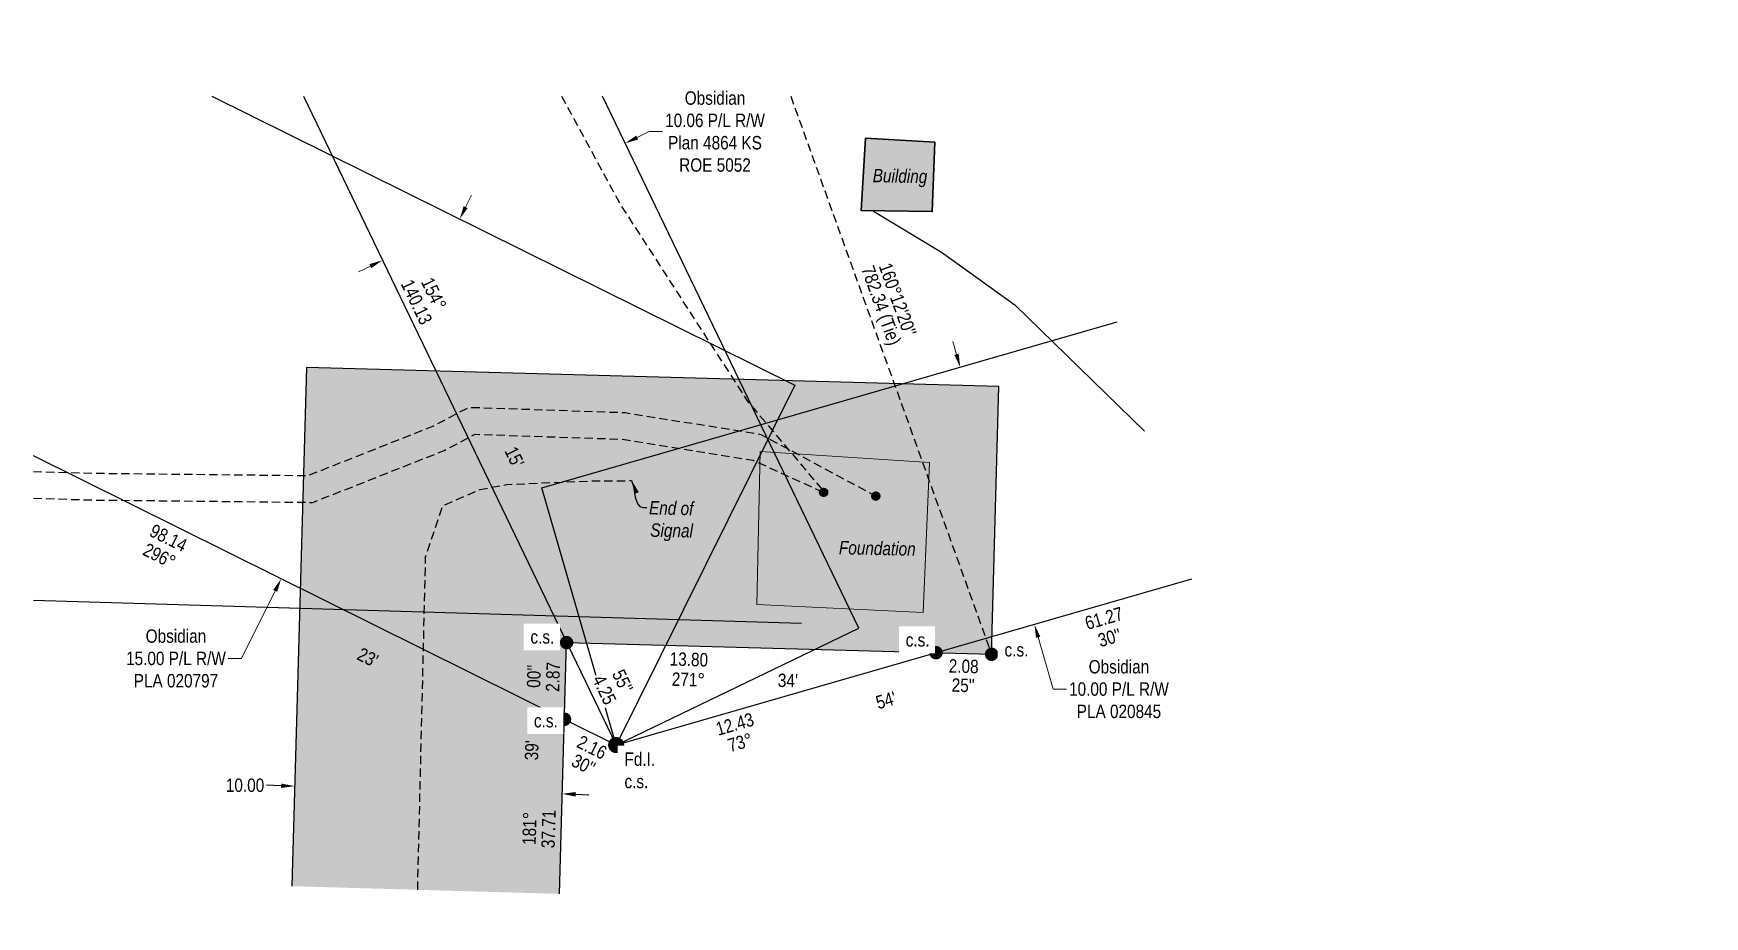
# Model space of a CAD drawing. Extents: x 617208 to 619769, y 5890137 to 5893146.
# Drawn here: x 618448 to 619696, y 5891349 to 5892008 of the extents above; entities that cross this region are included whole.
import ezdxf
from ezdxf.enums import TextEntityAlignment as Align

# ---------------------------------------------------------------- set-up
doc = ezdxf.new("R2010")
doc.units = 0
doc.header["$LTSCALE"] = 5
doc.header["$PDMODE"] = 35
doc.header["$PDSIZE"] = 1
doc.linetypes.add('foc-TIELINE', pattern=[1.875, 1.25, -0.625])
doc.linetypes.add('UG_PIPE', pattern=[1.875, 1.25, -0.625])
doc.layers.get('Defpoints').update_dxf_attribs({"color": 9})
for name, color, linetype in [('AS-CABLE', 224, 'foc-CABLE'), ('AS-PIPE-UG', 44, 'UG_PIPE'), ('AS-SYMBOL', 7, 'Continuous'), ('C-RW', 13, 'Continuous'), ('L-BD', 7, 'Continuous'), ('L-BD1', 253, 'Continuous'), ('L-MON', 1, 'Continuous'), ('L-MON-T', 1, 'Continuous'), ('L-TIE', 7, 'foc-TIELINE'), ('P-PROPOSED', 10, 'Continuous'), ('P-PROPOSED-H', 21, 'Continuous'), ('P-TXT', 4, 'Continuous')]:
    doc.layers.add(name, color=color, linetype=linetype)
for name, color, linetype, lineweight in [('AS-GENERAL', 48, 'Continuous', 18), ('C-RW-T', 13, 'Continuous', 9), ('T-TEXT', 48, 'Continuous', 18)]:
    doc.layers.add(name, color=color, linetype=linetype, lineweight=lineweight)
for name, color, linetype, true_color in [('AS-PIPE-AG', 7, 'Continuous', 0x7d00fa), ('AS-STRUCTURE-H', 7, 'Continuous', 0xa8a8a8), ('AS-STRUCTURE-T', 7, 'Continuous', 0x454545)]:
    doc.layers.add(name, color=color, linetype=linetype, true_color=true_color)
doc.layers.add('AS-STRUCTURE', color=7, linetype='Continuous', lineweight=30, true_color=0x595959)
doc.styles.add('80CG', font='ARIALN.TTF', dxfattribs={"height": 10})
doc.styles.add('80L', font='ARIALN.TTF', dxfattribs={"height": 10})
doc.styles.add('foc-LtypeFont', font='ARIALN.TTF', dxfattribs={"height": 7.35})
doc.linetypes.add('foc-CABLE', pattern='A,2,-1,["C",foc-LtypeFont,S=0.2,R=0,X=-0.625,Y=-0.75],-1.24,8', length=12.24)
doc.dimstyles.new('Compass 5 000', dxfattribs={"dimscale": 5, "dimtxt": 9, "dimasz": 2, "dimexe": 0.2, "dimexo": 0.0625, "dimgap": 0.5, "dimtad": 0, "dimtih": 1, "dimtoh": 1, "dimzin": 0, "dimdsep": 46, "dimtxsty": '80CG', "dimcen": 0.1, "dimse1": 1, "dimse2": 1, "dimclrd": 256, "dimclrt": 256, "dimaunit": 1, "dimadec": 4, "dimazin": 0, "dimtfac": 0.06, "dimtofl": 0, "dimtmove": 0, "dimatfit": 1, "dimfxl": 0.2, "dimtolj": 1, "dimtzin": 0, "dimlwd": -1, "dimarcsym": 0})

# ---------------------------------------------------------------- blocks, each defined once
blk = doc.blocks.new('*D485')
at = {"layer": 'C-RW-T', "transparency": 16777216}
for p, q in [((619575.9, 5891304.7), (619565.9, 5891304.7)), ((619586.3, 5891293.4), (619575.9, 5891304.7)), ((619651.4, 5891222.1), (619658.1, 5891214.7))]:
    blk.add_line(p, q, dxfattribs=at)
for points in [[(619587.5, 5891294.5), (619585.1, 5891292.2), (619593, 5891286)], [(619652.6, 5891223.2), (619650.1, 5891220.9), (619644.6, 5891229.5)]]:
    blk.add_solid(points, dxfattribs=at)
at = {"layer": 'Defpoints', "color": 0, "transparency": 16777216}
for p in [(619644.4, 5891332.8), (619593, 5891286), (619696, 5891276.3)]:
    blk.add_point(p, dxfattribs=at)
at = {"layer": 'C-RW-T', "transparency": 16777216, "insert": (619526.9, 5891304.7), "char_height": 10, "attachment_point": 5, "style": '80CG', "bg_fill": 3, "box_fill_scale": 1.1, "bg_fill_color": 256, "bg_fill_true_color": 13158600, "bg_fill_transparency": 0}
blk.add_mtext('\\A1;Obsidian\\P15.24 P/L R/W\\PPlan 1891 KS\\PROE 2641', dxfattribs=at)
blk = doc.blocks.new('RISER')
h = blk.add_hatch(color=255)
h.dxf.hatch_style = 1
edge = h.paths.add_edge_path()
edge.add_arc((0, 0), 0.7, 0, 360)
blk.add_hatch(color=13).paths.add_polyline_path([(0.58, -0.15), (-0.58, -0.15, 0.774597)])
at = {"color": 13}
blk.add_line((-0.58, -0.15), (0.58, -0.15), dxfattribs=at)
blk.add_circle((0, 0), 0.6, dxfattribs=at)
blk = doc.blocks.new('fdia')
at = {"color": 255, "const_width": 1}
blk.add_lwpolyline([(-0.5, 0, 1), (0.5, 0, 1)], format="xyb", close=True, dxfattribs=at)
blk = doc.blocks.new('Fdiaa')
blk.add_blockref('fdia', (0, 0))
blk = doc.blocks.new('fdib')
at = {"color": 1, "const_width": 1.6}
blk.add_lwpolyline([(-0.4, 0, 1), (0.4, 0, 1)], format="xyb", close=True, dxfattribs=at)
at = {"color": 1}
blk.add_circle((0, 0), 0.8, dxfattribs=at)
blk = doc.blocks.new('Fdibb')
blk.add_blockref('fdib', (0, 0))
blk = doc.blocks.new('fdicc')
for name in ['Fdibb', 'Fdiaa']:
    blk.add_blockref(name, (0, 0))
blk = doc.blocks.new('FDI')
blk.add_blockref('fdicc', (0, 0))
blk = doc.blocks.new('PLIA')
at = {"color": 255, "const_width": 1}
blk.add_lwpolyline([(-0.5, 0, 1), (0.5, 0, 1)], format="xyb", close=True, dxfattribs=at)
blk = doc.blocks.new('PLIAA')
blk.add_blockref('PLIA', (0, 0))
blk = doc.blocks.new('PLIB')
at = {"color": 1}
blk.add_circle((0, 0), 0.8, dxfattribs=at)
blk = doc.blocks.new('PLIBB')
blk.add_blockref('PLIB', (0, 0))
blk = doc.blocks.new('PLICC')
for name in ['PLIAA', 'PLIBB']:
    blk.add_blockref(name, (0, 0))
blk = doc.blocks.new('PLI')
blk.add_blockref('PLICC', (0, 0))
blk = doc.blocks.new('*D504')
at = {"layer": 'C-RW-T', "transparency": 16777216}
for p, q in [((618770.9, 5891878.5), (618775.4, 5891887.4)), ((618628.7, 5891591.9), (618603.6, 5891541.4)), ((618603.6, 5891541.4), (618593.6, 5891541.4))]:
    blk.add_line(p, q, dxfattribs=at)
for points in [[(618769.4, 5891879.2), (618772.4, 5891877.7), (618766.5, 5891869.5)], [(618627.2, 5891592.6), (618630.2, 5891591.2), (618633.2, 5891600.9)]]:
    blk.add_solid(points, dxfattribs=at)
at = {"layer": 'Defpoints', "color": 0, "transparency": 16777216}
for p in [(618769.2, 5891868.1), (618633.2, 5891600.9), (618635.9, 5891599.5)]:
    blk.add_point(p, dxfattribs=at)
at = {"layer": 'C-RW-T', "transparency": 16777216, "insert": (618554.6, 5891541.4), "char_height": 10, "attachment_point": 5, "style": '80CG'}
blk.add_mtext('\\A1;Obsidian\\P15.00 P/L R/W\\PPLA 020797', dxfattribs=at)
blk = doc.blocks.new('*D505')
at = {"layer": 'C-RW-T', "transparency": 16777216}
for p, q in [((619137.4, 5891768.5), (619134.7, 5891778.2)), ((619198.4, 5891557.2), (619209.6, 5891518.5)), ((619209.6, 5891518.5), (619219.6, 5891518.5))]:
    blk.add_line(p, q, dxfattribs=at)
for points in [[(619139, 5891769), (619135.8, 5891768.1), (619140.2, 5891758.9)], [(619200, 5891557.7), (619196.8, 5891556.8), (619195.6, 5891566.8)]]:
    blk.add_solid(points, dxfattribs=at)
at = {"layer": 'Defpoints', "color": 0, "transparency": 16777216}
for p in [(619160.4, 5891764.8), (619215.8, 5891572.7), (619195.6, 5891566.8)]:
    blk.add_point(p, dxfattribs=at)
at = {"layer": 'C-RW-T', "transparency": 16777216, "insert": (619258.7, 5891518.5), "char_height": 10, "attachment_point": 5, "style": '80CG'}
blk.add_mtext('\\A1;Obsidian\\P10.00 P/L R/W\\PPLA 020845', dxfattribs=at)
blk = doc.blocks.new('*D506')
at = {"layer": 'C-RW-T', "transparency": 16777216}
for p, q in [((618899, 5891930.4), (618908, 5891934.8)), ((618908, 5891934.8), (618918, 5891934.8)), ((618699.8, 5891834.4), (618690.8, 5891830.1))]:
    blk.add_line(p, q, dxfattribs=at)
for points in [[(618898.3, 5891931.9), (618899.7, 5891928.9), (618890, 5891926.1)], [(618699.1, 5891835.9), (618700.5, 5891832.9), (618708.8, 5891838.7)]]:
    blk.add_solid(points, dxfattribs=at)
at = {"layer": 'Defpoints', "color": 0, "transparency": 16777216}
for p in [(618890, 5891926.1), (618922.3, 5891859), (618741.1, 5891771.7)]:
    blk.add_point(p, dxfattribs=at)
at = {"layer": 'C-RW-T', "transparency": 16777216, "insert": (618957.1, 5891934.8), "char_height": 10, "attachment_point": 5, "style": '80CG'}
blk.add_mtext('\\A1;Obsidian\\P10.06 P/L R/W\\PPlan 4864 KS\\PROE 5052', dxfattribs=at)
blk = doc.blocks.new('*D507')
at = {"layer": 'Defpoints', "color": 0, "transparency": 16777216}
for p in [(618643.2, 5891446.1), (618640.6, 5891357.5), (618840.5, 5891351.8)]:
    blk.add_point(p, dxfattribs=at)
at = {"layer": 'P-TXT', "transparency": 16777216}
for p, q in [((618633.2, 5891446.3), (618622.1, 5891446.7)), ((618853, 5891440), (618863, 5891439.7))]:
    blk.add_line(p, q, dxfattribs=at)
for points in [[(618633.2, 5891448), (618633.1, 5891444.7), (618643.2, 5891446.1)], [(618853.1, 5891441.7), (618853, 5891438.3), (618843, 5891440.3)]]:
    blk.add_solid(points, dxfattribs=at)
at = {"layer": 'P-TXT', "transparency": 16777216, "insert": (618606.2, 5891446.7), "char_height": 10, "attachment_point": 5, "style": '80CG'}
blk.add_mtext('\\A1;10.00', dxfattribs=at)

msp = doc.modelspace()

# ---------------------------------------------------------------- hatches: boundary and pattern name
at = {"layer": 'AS-STRUCTURE-H'}
h = msp.add_hatch(color=256, dxfattribs=at)
h.dxf.hatch_style = 1
h.paths.add_polyline_path([(619066.249, 5891875.904), (619119.269, 5891875.144), (619121.169, 5891927.044), (619069.549, 5891929.924)])
at = {"layer": 'P-PROPOSED-H'}
h = msp.add_hatch(color=256, dxfattribs=at)
h.dxf.hatch_style = 1
h.paths.add_polyline_path([(618641.039, 5891371.384), (618840.883, 5891365.626), (618846.289, 5891553.264), (619163.609, 5891544.544), (619169.101, 5891744.396), (618652.195, 5891758.6)])

# ---------------------------------------------------------------- linework, layer by layer
at = {"layer": 'AS-CABLE', "flags": 128}
msp.add_lwpolyline([(619075.529, 5891875.364), (619126.089, 5891844.864), (619180.909, 5891805.464), (619277.889, 5891711.084)], dxfattribs=at)
at = {"layer": 'AS-GENERAL', "flags": 128}
msp.add_lwpolyline([(618990.769, 5891696.064), (618988.409, 5891581.824), (619112.429, 5891575.824), (619117.229, 5891687.724)], close=True, dxfattribs=at)
at = {"layer": 'AS-PIPE-AG', "flags": 128}
msp.add_lwpolyline([(619021.669, 5891567.484), (618448.192, 5891584.65)], dxfattribs=at)
at = {"layer": 'AS-PIPE-UG', "flags": 128}
for points in [[(618842.564, 5891961.285), (618886.909, 5891879.644), (618981.209, 5891733.744), (619039.009, 5891665.324)], [(618448.192, 5891681.052), (618492.869, 5891679.754), (618653.225, 5891677.999), (618746.442, 5891714.863), (618773.338, 5891728.984), (618890.064, 5891725.043), (618991.408, 5891708.714), (619077.169, 5891662.644)], [(618448.192, 5891661.051), (618492.469, 5891659.764), (618656.929, 5891657.964), (618754.789, 5891696.664), (618777.949, 5891708.824), (618888.129, 5891705.104), (618985.569, 5891689.404), (619038.209, 5891665.424)], [(618735.1, 5891368.674), (618741.029, 5891617.244), (618753.729, 5891655.384), (618781.709, 5891667.684), (618801.509, 5891671.304), (618865.169, 5891674.064), (618894.869, 5891674.184)]]:
    msp.add_lwpolyline(points, dxfattribs=at)
at = {"layer": 'AS-STRUCTURE', "flags": 128}
msp.add_lwpolyline([(619066.249, 5891875.904), (619119.269, 5891875.144), (619121.169, 5891927.044), (619069.549, 5891929.924)], close=True, dxfattribs=at)
at = {"layer": 'C-RW'}
for points in [[(618581.495, 5891961.285), (619016.592, 5891745.379), (618883.289, 5891476.744), (618448.192, 5891692.651)], [(619312.769, 5891600.641), (618883.289, 5891476.744), (618827.874, 5891668.838), (619257.353, 5891792.734)]]:
    msp.add_lwpolyline(points, dxfattribs=at)
at = {"layer": 'C-RW', "flags": 128}
msp.add_lwpolyline([(618649.732, 5891961.285), (618883.289, 5891476.744), (619064.467, 5891564.075), (618873.004, 5891961.285)], dxfattribs=at)
at = {"layer": 'L-TIE', "flags": 128}
msp.add_lwpolyline([(619013.615, 5891961.285), (619163.609, 5891544.544)], dxfattribs=at)
at = {"layer": 'P-PROPOSED', "flags": 128}
msp.add_lwpolyline([(618840.883, 5891365.626), (618846.289, 5891553.264), (619163.609, 5891544.544), (619169.101, 5891744.396), (618652.195, 5891758.6), (618641.039, 5891371.384)], dxfattribs=at)

# ---------------------------------------------------------------- block references
at = {"layer": 'AS-SYMBOL', "color": 3, "xscale": 4.99817045, "yscale": 4.99817045, "zscale": 4.99817045}
for p in [(619038.209, 5891665.424), (619077.169, 5891662.644)]:
    msp.add_blockref('RISER', p, dxfattribs=at)
at = {"layer": 'L-MON', "color": 3, "xscale": 4.99817045, "yscale": 4.99817045, "zscale": 4.99817045}
for name, p in [('PLI', (618846.289, 5891553.264)), ('PLI', (619163.609, 5891544.544)), ('FDI', (618883.289, 5891476.744))]:
    msp.add_blockref(name, p, dxfattribs=at)
at = {"layer": 'L-MON', "xscale": 4.99817045, "yscale": 4.99817045, "zscale": 4.99817045}
for p in [(619122.129, 5891545.724), (618844.749, 5891496.004)]:
    msp.add_blockref('PLI', p, dxfattribs=at)

# ---------------------------------------------------------------- texts
at = {"layer": 'AS-STRUCTURE-T', "insert": (619074.988, 5891907.054), "char_height": 9.99634, "attachment_point": 1, "rotation": 358.853003, "style": '80L'}
msp.add_mtext_dynamic_manual_height_columns('{\\fArial Narrow|b0|i1|c0|p34;Building}', width=40.81494, gutter_width=49.982, heights=[0], dxfattribs=at)
at = {"layer": 'L-BD', "style": '80L'}
for s, height, rotation, p in [('782.34 (Tie)', 9.99634, 289.7949, (619080.098, 5891804.612)), ("160°12'20''", 9.99634, 289.7949, (619093.501, 5891809.436)), ("15'", 9.9963, 295.7349, (618807.341, 5891691.863)), ('98.14', 9.9963, 333.6082, (618549.06, 5891631.438)), ('61.27', 9.9963, 16.0919, (619247.505, 5891571.41)), ("30''", 9.9963, 16.0919, (619251.661, 5891557.003)), ("23'", 9.9963, 333.6082, (618697.895, 5891542.238)), ("55''", 9.9963, 295.7349, (618888.063, 5891524.395)), ("54'", 9.9963, 16.0919, (619084.802, 5891510.167)), ('12.43', 9.9963, 16.0919, (618971.86, 5891492.412)), ('2.16', 9.9963, 333.6082, (618865.234, 5891475.102)), ('73°', 9.9963, 16.0919, (618975.809, 5891478.725)), ("30''", 9.9963, 333.6082, (618858.902, 5891462.342))]:
    msp.add_text(s, height=height, rotation=rotation, dxfattribs=at).set_placement(p, align=Align.MIDDLE)
at = {"layer": 'L-BD', "color": 0, "style": '80L'}
for s, p in [('140.13', (618734.354, 5891807.598)), ('154°', (618747.186, 5891813.783))]:
    msp.add_text(s, height=9.9963, rotation=295.7349, dxfattribs=at).set_placement(p, align=Align.MIDDLE)
at = {"layer": 'L-BD1', "style": '80L'}
for s, rotation, p in [('13.80', 358.4259, (618937.615, 5891540.754)), ("00''", 88.3497, (618821.812, 5891528.067)), ('2.87', 88.3497, (618836.051, 5891527.657)), ('2.08', 358.4259, (619142.779, 5891535.617)), ('271°', 358.4259, (618937.203, 5891525.766)), ("34'", 358.4259, (619011.501, 5891524.974)), ("25''", 358.4259, (619142.388, 5891521.377)), ('181°', 88.3497, (618818.541, 5891414.519)), ('37.71', 88.3497, (618832.78, 5891414.109))]:
    msp.add_text(s, height=9.9963, rotation=rotation, dxfattribs=at).set_placement(p, align=Align.MIDDLE)
at = {"layer": 'T-TEXT', "char_height": 9.99634, "attachment_point": 1, "rotation": 358.853003, "style": '80L'}
for s, width, insert in [('\\pi0.32614;{\\fArial Narrow|b0|i1|c0|p34;End of \\P\\pi1.59785;Signal}', 34.69849, (618907.646, 5891659.019)), ('{\\fArial Narrow|b0|i1|c0|p34;Foundation}', 57.12547, (619049.742, 5891629.218))]:
    msp.add_mtext_dynamic_manual_height_columns(s, width=width, gutter_width=49.982, heights=[0], dxfattribs=dict(at, insert=insert))

# ---------------------------------------------------------------- dimensions: what is measured, and where the dimension line sits
at = {"layer": 'C-RW-T', "color": 2}
dim = msp.add_linear_dim(base=(618889.974, 5891926.08), p1=(618741.119, 5891771.693), p2=(618922.296, 5891859.024), angle=25.734872, text='Obsidian\\P10.06 P/L R/W\\PPlan 4864 KS\\PROE 5052', dimstyle='Compass 5 000', dxfattribs=at)
dim.commit()
dim.dimension.update_dxf_attribs({"geometry": '*D506', "text_midpoint": (618957.076, 5891934.765), "dimtype": 161})
at = {"layer": 'C-RW-T', "color": 3}
dim = msp.add_linear_dim(base=(619593.034, 5891285.971), p1=(619695.959, 5891276.309), p2=(619644.374, 5891332.828), angle=132.386822, text='Obsidian\\P15.24 P/L R/W\\PPlan 1891 KS\\PROE 2641', dimstyle='Compass 5 000', override={"dimtfill": 1}, dxfattribs=at)
dim.commit()
dim.dimension.update_dxf_attribs({"geometry": '*D485', "text_midpoint": (619526.856, 5891304.697), "dimtype": 161})
at = {"layer": 'P-TXT', "color": 2}
dim = msp.add_linear_dim(base=(618643.191, 5891446.059), p1=(618840.484, 5891351.752), p2=(618640.64, 5891357.51), angle=178.349746, text='10.00', dimstyle='Compass 5 000', dxfattribs=at)
dim.commit()
dim.dimension.update_dxf_attribs({"geometry": '*D507', "text_midpoint": (618606.187, 5891446.666), "dimtype": 161})

# ---------------------------------------------------------------- leaders
at = {"layer": 'T-TEXT', "path_type": 1}
msp.add_leader([(618894.869, 5891674.184), (618903.222, 5891654.084), (618906.162, 5891654.075)], dimstyle='Compass 5 000', override={"dimgap": 0.5, "dimtad": 0}, dxfattribs=at)

# ---------------------------------------------------------------- next in the draw order: texts
at = {"layer": 'L-BD', "char_height": 9.9963, "attachment_point": 2, "style": '80L', "bg_fill": 3, "box_fill_scale": 1.15, "bg_fill_color": 256, "bg_fill_true_color": 256, "bg_fill_transparency": 0}
for s, insert, width, rotation in [('296°', (618544.536, 5891622.596), 56.28676, 333.6082), ('4.25', (618879.041, 5891520.239), 21.91326, 295.7349)]:
    msp.add_mtext(s, dxfattribs=dict(at, insert=insert, width=width, rotation=rotation))
at = {"layer": 'L-MON-T', "char_height": 10, "attachment_point": 1, "style": '80L', "bg_fill": 2}
for s, width, insert in [('c.s.', 16.94857, (618819.289, 5891562.513)), ('c.s.', 16.94857, (619099.475, 5891560.294)), ('c.s.', 16.94857, (619173.251, 5891552.9)), ('c.s.', 16.94857, (618821.892, 5891499.932)), ('Fd.I. c.s.', 22.04407, (618889.487, 5891471.204))]:
    msp.add_mtext_dynamic_manual_height_columns(s, width=width, gutter_width=50, heights=[0], dxfattribs=dict(at, insert=insert))

# ---------------------------------------------------------------- next in the draw order: texts
at = {"layer": 'L-BD1', "style": '80L'}
msp.add_text("39'", height=9.9963, rotation=88.3497, dxfattribs=at).set_placement((618820.222, 5891472.874), align=Align.MIDDLE)

# ---------------------------------------------------------------- next in the draw order: dimensions: what is measured, and where the dimension line sits
at = {"layer": 'C-RW-T', "color": 2}
for base, p1, p2, angle, text, picture, middle in [((618633.17, 5891600.86), (618769.186, 5891868.148), (618635.883, 5891599.514), 243.60823, 'Obsidian\\P15.00 P/L R/W\\PPLA 020797', '*D504', (618554.563, 5891541.367)), ((619195.619, 5891566.845), (619160.41, 5891764.768), (619215.825, 5891572.675), 286.091851, 'Obsidian\\P10.00 P/L R/W\\PPLA 020845', '*D505', (619258.662, 5891518.462))]:
    dim = msp.add_linear_dim(base=base, p1=p1, p2=p2, angle=angle, text=text, dimstyle='Compass 5 000', dxfattribs=at)
    dim.commit()
    dim.dimension.update_dxf_attribs({"geometry": picture, "text_midpoint": middle, "dimtype": 161})

doc.saveas('drawing.dxf')
